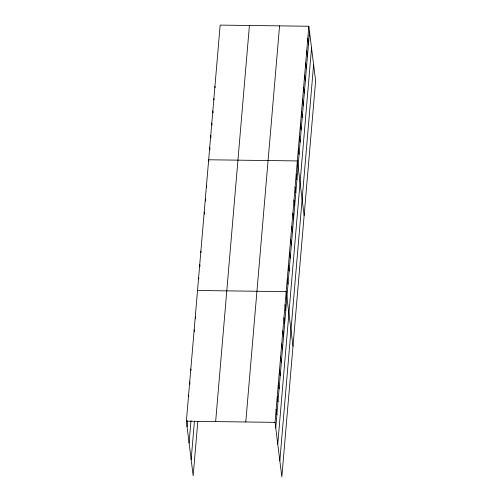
<?xml version="1.0" encoding="UTF-8"?>
<svg xmlns="http://www.w3.org/2000/svg" width="502" height="502" viewBox="0 0 502 502"><rect width="100%" height="100%" fill="white"/><g stroke="black" fill="none" stroke-linecap="round" stroke-linejoin="round"><path stroke-width="0.75" d="M197.826 421.159L193.17 475.752L186.374 421.203L220.158 25.1L308.83 26.248L315.626 80.797L281.842 476.9L275.046 422.358L308.83 26.248M187.07 426.807L187.597 420.651M189.085 442.959L190.986 420.657M191.155 459.6L194.437 421.153M215.64 421.586L249.419 25.483M245.785 421.975L279.57 25.872M275.749 427.955L309.527 31.852M277.757 444.107L311.541 48.004M279.834 460.748L313.612 64.645M197.524 290.489L286.196 291.643L292.992 346.185M186.374 421.203L275.046 422.358M307.789 38.497L308.485 44.094M306.741 50.74L307.437 56.337M305.699 62.982L306.396 68.579M304.651 75.225L305.354 80.822M303.61 87.467L304.306 93.071M302.568 99.71L303.264 105.313M301.52 111.952L302.217 117.556M300.478 124.195L301.175 129.798M299.43 136.437L300.133 142.041M298.389 148.686L299.085 154.283M304.137 215.471L297.347 160.929L208.669 159.774L208.845 161.173M296.23 173.999L296.927 179.597M295.113 187.07L295.81 192.668M294.003 200.141L294.699 205.745M292.886 213.212L293.582 218.816M291.769 226.283L292.465 231.886M290.658 239.354L291.355 244.957M289.541 252.424L290.238 258.028M288.424 265.495L289.127 271.099M287.313 278.572L288.01 284.17M285.08 304.714L285.782 310.311M283.969 317.785L284.665 323.382M282.852 330.856L283.548 336.453M281.735 343.926L282.438 349.53M280.624 356.997L281.321 362.601M279.507 370.068L280.204 375.672M278.39 383.139L279.093 388.743M277.28 396.21L277.976 401.813M276.163 409.281L276.859 414.884M214.938 86.319L215.113 87.718M213.89 98.561L214.065 99.961M212.848 110.804L213.112 112.9M211.806 123.046L212.064 125.149M210.758 135.289L211.022 137.391M209.717 147.532L209.98 149.634M206.441 185.916L206.617 187.321M205.324 198.993L205.588 201.089M204.214 212.064L204.477 214.159M200.869 251.276L201.045 252.675M199.752 264.347L200.016 266.449M198.641 277.418L198.811 278.817M195.297 316.63L195.554 318.732M194.18 329.701L194.443 331.803M190.835 368.92L191.011 370.319M189.718 381.991L189.982 384.093M188.608 395.061L188.777 396.461"/></g></svg>
